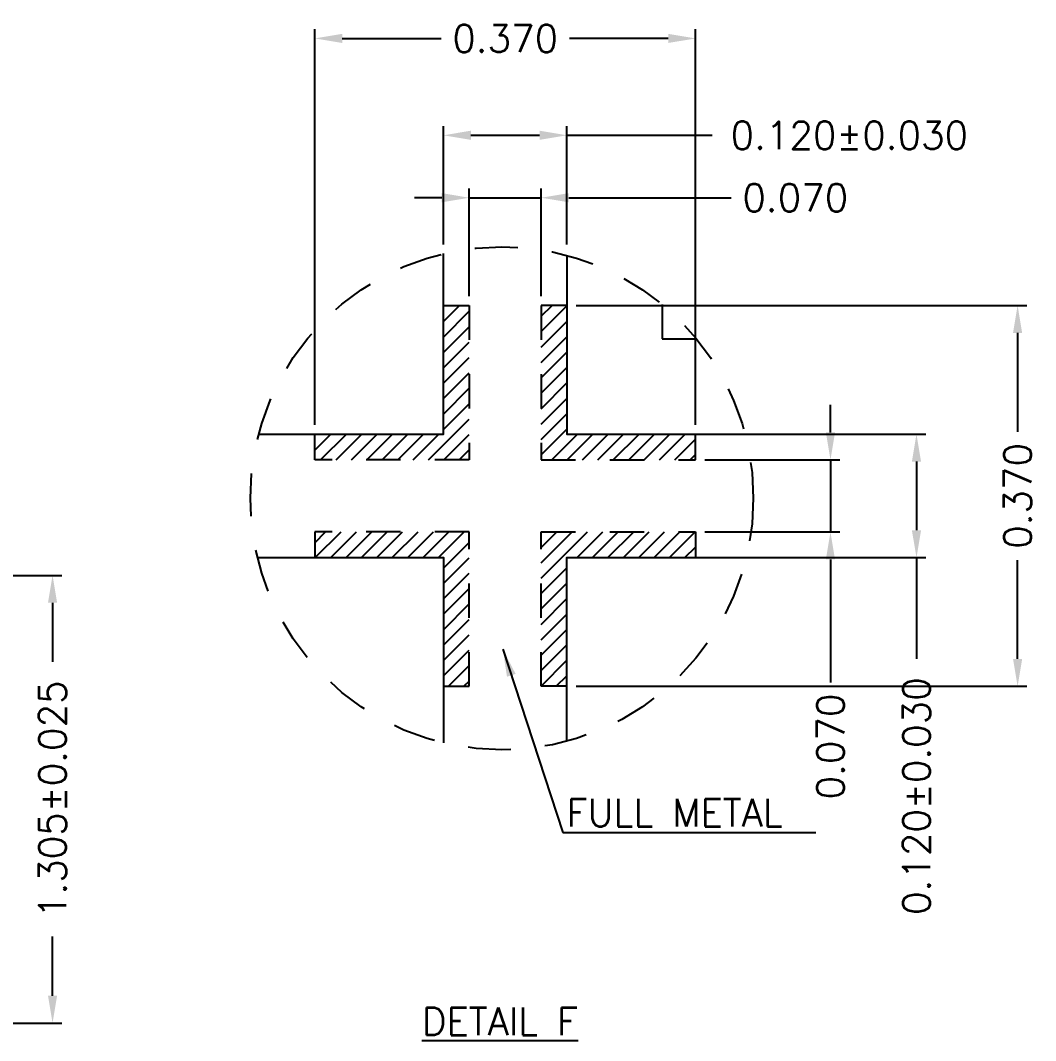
# Model space of a CAD drawing. Header units: millimetres. Extents: x 414.88 to 423.53, y 107.94 to 113.86.
# Drawn here: x 420.572 to 423.532, y 110.886 to 113.859 of the extents above; entities that cross this region are included whole.
import ezdxf

# ---------------------------------------------------------------- set-up
doc = ezdxf.new("R2010")
doc.units = ezdxf.units.MM
doc.header["$LTSCALE"] = 0.5
doc.header["$PDMODE"] = 98
doc.linetypes.add('HIDDEN', pattern=[0.375, 0.25, -0.125])
doc.linetypes.add('PHANTOM2', pattern=[31.75, 15.875, -3.175, 3.175, -3.175, 3.175, -3.175])
for name, color, linetype in [('1D', 4, 'Continuous'), ('BTM', 7, 'HIDDEN'), ('DIM', 3, 'Continuous'), ('HEB', 4, 'Continuous'), ('PKG', 1, 'PHANTOM2')]:
    doc.layers.add(name, color=color, linetype=linetype)
doc.styles.add('SIMPLEX', font='simplex.shx')
doc.dimstyles.new('Standard3', dxfattribs={"dimtxt": 0.08, "dimasz": 0.08, "dimexe": 0.027, "dimexo": 0.027, "dimgap": 0.027, "dimtad": 1, "dimdec": 3, "dimrnd": 0.0005, "dimzin": 1, "dimtxsty": 'SIMPLEX', "dimcen": 0.1905, "dimclrd": 256, "dimclre": 256, "dimclrt": 256, "dimazin": 3, "dimtp": 0.03, "dimtm": 0.05, "dimtfac": 0.8, "dimtdec": 3, "dimtmove": 0, "dimatfit": 3, "dimfxl": 0.05, "dimtzin": 4, "dimlwd": -1, "dimlwe": -1})

# ---------------------------------------------------------------- blocks, each defined once
blk = doc.blocks.new('*D91')
at = {"layer": 'Defpoints', "color": 0, "ltscale": 0.5, "transparency": 16777216}
for p in [(422.5408, 113.8068), (421.4308, 112.6535), (422.5408, 112.6535)]:
    blk.add_point(p, dxfattribs=at)
at = {"layer": 'DIM', "ltscale": 0.5, "transparency": 16777216}
for p, q in [((421.4308, 112.6805), (421.4308, 113.8338)), ((422.5408, 112.6805), (422.5408, 113.8338)), ((421.5108, 113.8068), (421.7988, 113.8068)), ((422.4608, 113.8068), (422.1728, 113.8068))]:
    blk.add_line(p, q, dxfattribs=at)
for points in [[(421.5108, 113.8202), (421.5108, 113.7935), (421.4308, 113.8068)], [(422.4608, 113.8202), (422.4608, 113.7935), (422.5408, 113.8068)]]:
    blk.add_solid(points, dxfattribs=at)
at = {"layer": 'DIM', "ltscale": 0.5, "transparency": 16777216, "insert": (421.9858, 113.8068), "char_height": 0.08, "attachment_point": 5, "style": 'SIMPLEX'}
blk.add_mtext('\\A1;0.370', dxfattribs=at)
blk = doc.blocks.new('*D92')
at = {"layer": 'Defpoints', "color": 0, "ltscale": 0.5, "transparency": 16777216}
for p in [(422.1658, 113.5245), (421.8058, 113.1796), (422.1658, 113.1796)]:
    blk.add_point(p, dxfattribs=at)
at = {"layer": 'DIM', "ltscale": 0.5, "transparency": 16777216}
for p, q in [((421.8058, 113.2066), (421.8058, 113.5515)), ((421.8858, 113.5245), (422.0858, 113.5245)), ((422.1658, 113.2066), (422.1658, 113.5515)), ((422.1658, 113.5245), (422.5886, 113.5245))]:
    blk.add_line(p, q, dxfattribs=at)
for points in [[(421.8858, 113.5379), (421.8858, 113.5112), (421.8058, 113.5245)], [(422.0858, 113.5379), (422.0858, 113.5112), (422.1658, 113.5245)]]:
    blk.add_solid(points, dxfattribs=at)
at = {"layer": 'DIM', "ltscale": 0.5, "transparency": 16777216, "insert": (422.989, 113.5245), "char_height": 0.08, "attachment_point": 5, "style": 'SIMPLEX'}
blk.add_mtext('\\A1;0.120%%P0.030', dxfattribs=at)
blk = doc.blocks.new('*D93')
at = {"layer": 'Defpoints', "color": 0, "ltscale": 0.5, "transparency": 16777216}
for p in [(422.0908, 113.3425), (421.8808, 113.0285), (422.0908, 113.0285)]:
    blk.add_point(p, dxfattribs=at)
at = {"layer": 'DIM', "ltscale": 0.5, "transparency": 16777216}
for p, q in [((421.8808, 113.0555), (421.8808, 113.3695)), ((422.0908, 113.0555), (422.0908, 113.3695)), ((421.8008, 113.3425), (421.7208, 113.3425)), ((421.8808, 113.3425), (422.0908, 113.3425)), ((422.1708, 113.3425), (422.6445, 113.3425))]:
    blk.add_line(p, q, dxfattribs=at)
for points in [[(421.8008, 113.3559), (421.8008, 113.3292), (421.8808, 113.3425)], [(422.1708, 113.3559), (422.1708, 113.3292), (422.0908, 113.3425)]]:
    blk.add_solid(points, dxfattribs=at)
at = {"layer": 'DIM', "ltscale": 0.5, "transparency": 16777216, "insert": (422.8315, 113.3425), "char_height": 0.08, "attachment_point": 5, "style": 'SIMPLEX'}
blk.add_mtext('\\A1;0.070', dxfattribs=at)
blk = doc.blocks.new('*D94')
at = {"layer": 'Defpoints', "color": 0, "ltscale": 0.5, "transparency": 16777216}
for p in [(422.1658, 113.0285), (422.1658, 111.9185), (423.4795, 111.9185)]:
    blk.add_point(p, dxfattribs=at)
at = {"layer": 'DIM', "ltscale": 0.5, "transparency": 16777216}
for p, q in [((422.1928, 113.0285), (423.5065, 113.0285)), ((423.4795, 112.9485), (423.4795, 112.6605)), ((423.4795, 111.9985), (423.4795, 112.2865)), ((422.1928, 111.9185), (423.5065, 111.9185))]:
    blk.add_line(p, q, dxfattribs=at)
for points in [[(423.4661, 112.9485), (423.4928, 112.9485), (423.4795, 113.0285)], [(423.4661, 111.9985), (423.4928, 111.9985), (423.4795, 111.9185)]]:
    blk.add_solid(points, dxfattribs=at)
at = {"layer": 'DIM', "ltscale": 0.5, "transparency": 16777216, "insert": (423.4795, 112.4735), "char_height": 0.08, "attachment_point": 5, "rotation": 90, "style": 'SIMPLEX'}
blk.add_mtext('\\A1;0.370', dxfattribs=at)
blk = doc.blocks.new('*D95')
at = {"layer": 'Defpoints', "color": 0, "ltscale": 0.5, "transparency": 16777216}
for p in [(422.5408, 112.6535), (422.5408, 112.2935), (423.1847, 112.2935)]:
    blk.add_point(p, dxfattribs=at)
at = {"layer": 'DIM', "ltscale": 0.5, "transparency": 16777216}
for p, q in [((422.5678, 112.6535), (423.2117, 112.6535)), ((423.1847, 112.5735), (423.1847, 112.3735)), ((422.5678, 112.2935), (423.2117, 112.2935)), ((423.1847, 112.2935), (423.1847, 111.9988))]:
    blk.add_line(p, q, dxfattribs=at)
for points in [[(423.1713, 112.5735), (423.198, 112.5735), (423.1847, 112.6535)], [(423.1713, 112.3735), (423.198, 112.3735), (423.1847, 112.2935)]]:
    blk.add_solid(points, dxfattribs=at)
at = {"layer": 'DIM', "ltscale": 0.5, "transparency": 16777216, "insert": (423.1847, 111.5985), "char_height": 0.08, "attachment_point": 5, "rotation": 90, "style": 'SIMPLEX'}
blk.add_mtext('\\A1;0.120%%P0.030', dxfattribs=at)
blk = doc.blocks.new('*D96')
at = {"layer": 'Defpoints', "color": 0, "ltscale": 0.5, "transparency": 16777216}
for p in [(422.5408, 112.5785), (422.5408, 112.3685), (422.9339, 112.3685)]:
    blk.add_point(p, dxfattribs=at)
at = {"layer": 'DIM', "ltscale": 0.5, "transparency": 16777216}
for p, q in [((422.9339, 112.6585), (422.9339, 112.7385)), ((422.5678, 112.5785), (422.9609, 112.5785)), ((422.9339, 112.5785), (422.9339, 112.3685)), ((422.5678, 112.3685), (422.9609, 112.3685)), ((422.9339, 112.2885), (422.9339, 111.9301))]:
    blk.add_line(p, q, dxfattribs=at)
for points in [[(422.9206, 112.6585), (422.9472, 112.6585), (422.9339, 112.5785)], [(422.9206, 112.2885), (422.9472, 112.2885), (422.9339, 112.3685)]]:
    blk.add_solid(points, dxfattribs=at)
at = {"layer": 'DIM', "ltscale": 0.5, "transparency": 16777216, "insert": (422.9339, 111.7431), "char_height": 0.08, "attachment_point": 5, "rotation": 90, "style": 'SIMPLEX'}
blk.add_mtext('\\A1;0.070', dxfattribs=at)
blk = doc.blocks.new('*D169')
at = {"layer": 'Defpoints', "color": 0, "ltscale": 0.001, "transparency": 16777216}
for p in [(419.5219, 112.2419), (419.5219, 110.9369), (420.6661, 110.9369)]:
    blk.add_point(p, dxfattribs=at)
at = {"layer": 'DIM', "ltscale": 0.001, "transparency": 16777216}
for p, q in [((419.5489, 112.2419), (420.6931, 112.2419)), ((420.6661, 112.1619), (420.6661, 111.9897)), ((420.6661, 111.0169), (420.6661, 111.1891)), ((419.5489, 110.9369), (420.6931, 110.9369))]:
    blk.add_line(p, q, dxfattribs=at)
for points in [[(420.6528, 112.1619), (420.6794, 112.1619), (420.6661, 112.2419)], [(420.6528, 111.0169), (420.6794, 111.0169), (420.6661, 110.9369)]]:
    blk.add_solid(points, dxfattribs=at)
at = {"layer": 'DIM', "ltscale": 0.001, "transparency": 16777216, "insert": (420.6661, 111.5894), "char_height": 0.08, "attachment_point": 5, "rotation": 90, "style": 'SIMPLEX'}
blk.add_mtext('\\A1;1.305%%P0.025', dxfattribs=at)

msp = doc.modelspace()

# ---------------------------------------------------------------- hatches: boundary and pattern name
at = {"layer": 'HEB', "ltscale": 0.2}
h = msp.add_hatch(dxfattribs=at)
h.set_pattern_fill('ANSI31', color=4, scale=0.01)
h.set_pattern_definition([(45, (462.99154, 111.825314), (-0.02245064, 0.02245064), [])])
h.paths.add_polyline_path([(421.8808, 113.0285), (421.8058, 113.0285), (421.8058, 112.6535), (421.4308, 112.6535), (421.4308, 112.5785), (421.8808, 112.5785)])
h.paths.add_polyline_path([(422.5408, 112.6535), (422.1658, 112.6535), (422.1658, 113.0285), (422.0908, 113.0285), (422.0908, 112.5785), (422.5408, 112.5785)])
h.paths.add_polyline_path([(421.8808, 112.3685), (421.4308, 112.3685), (421.4308, 112.2935), (421.8058, 112.2935), (421.8058, 111.9185), (421.8808, 111.9185)])
h.paths.add_polyline_path([(422.1658, 112.2935), (422.5408, 112.2935), (422.5408, 112.3685), (422.0908, 112.3685), (422.0908, 111.9185), (422.1658, 111.9185)])

# ---------------------------------------------------------------- linework, layer by layer
for points in [[(421.267, 112.6535), (421.8058, 112.6535), (421.8058, 113.1796)], [(421.2635, 112.2935), (421.8058, 112.2935), (421.8058, 111.7535)], [(422.1658, 111.7585), (422.1658, 112.2935), (422.6883, 112.2935)]]:
    msp.add_lwpolyline(points)
at = {"ltscale": 0.2}
msp.add_lwpolyline([(422.1658, 113.1746), (422.1658, 112.6535), (422.6848, 112.6535)], dxfattribs=at)
at = {"linetype": 'HIDDEN'}
msp.add_circle((421.9759, 112.4666), 0.7331, dxfattribs=at)
at = {"layer": 'BTM', "linetype": 'HIDDEN', "ltscale": 0.5}
for points in [[(421.8058, 113.0285), (421.8808, 113.0285), (421.8808, 112.5785), (421.4308, 112.5785), (421.4308, 112.6535)], [(422.1658, 113.0285), (422.0908, 113.0285), (422.0908, 112.5785), (422.5408, 112.5785), (422.5408, 112.6535)], [(421.8058, 111.9185), (421.8808, 111.9185), (421.8808, 112.3685), (421.4308, 112.3685), (421.4308, 112.2935)], [(422.1658, 111.9185), (422.0908, 111.9185), (422.0908, 112.3685), (422.5408, 112.3685), (422.5408, 112.2935)]]:
    msp.add_lwpolyline(points, dxfattribs=at)
at = {"layer": 'PKG', "ltscale": 0.2}
msp.add_lwpolyline([(422.4433, 113.0313), (422.4433, 112.931), (422.5431, 112.931)], dxfattribs=at)

# ---------------------------------------------------------------- texts
at = {"layer": '1D', "ltscale": 0.1, "char_height": 0.08, "width": 0.781911, "attachment_point": 1, "style": 'SIMPLEX'}
for s, insert in [('FULL METAL', (422.1639, 111.5903)), ('{\\LDETAIL F}', (421.7422, 110.982))]:
    msp.add_mtext(s, dxfattribs=dict(at, insert=insert))

# ---------------------------------------------------------------- dimensions: what is measured, and where the dimension line sits
at = {"layer": 'DIM', "ltscale": 0.5}
for base, p1, p2, text, picture, middle in [((422.5408, 113.8068), (421.4308, 112.6535), (422.5408, 112.6535), '0.370', '*D91', (421.9858, 113.8068)), ((422.1658, 113.5245), (421.8058, 113.1796), (422.1658, 113.1796), '0.120%%P0.030', '*D92', (422.989, 113.5245)), ((422.0908, 113.3425), (421.8808, 113.0285), (422.0908, 113.0285), '0.070', '*D93', (422.8315, 113.3425))]:
    dim = msp.add_linear_dim(base=base, p1=p1, p2=p2, text=text, dimstyle='Standard3', dxfattribs=at)
    dim.commit()
    dim.dimension.update_dxf_attribs({"geometry": picture, "text_midpoint": middle, "dimtype": 160})
dim = msp.add_linear_dim(base=(423.4795, 111.9185), p1=(422.1658, 113.0285), p2=(422.1658, 111.9185), angle=90, text='0.370', dimstyle='Standard3', dxfattribs=at)
dim.commit()
dim.dimension.update_dxf_attribs({"geometry": '*D94', "text_midpoint": (423.4795, 112.4735)})
for base, p1, p2, text, picture, middle in [((422.9339, 112.3685), (422.5408, 112.5785), (422.5408, 112.3685), '0.070', '*D96', (422.9339, 111.7431)), ((423.1847, 112.2935), (422.5408, 112.6535), (422.5408, 112.2935), '0.120%%P0.030', '*D95', (423.1847, 111.5985))]:
    dim = msp.add_linear_dim(base=base, p1=p1, p2=p2, angle=90, text=text, dimstyle='Standard3', dxfattribs=at)
    dim.commit()
    dim.dimension.update_dxf_attribs({"geometry": picture, "text_midpoint": middle, "dimtype": 160})
at = {"layer": 'DIM', "ltscale": 0.001}
dim = msp.add_linear_dim(base=(420.6661, 110.9369), p1=(419.5219, 112.2419), p2=(419.5219, 110.9369), angle=90, text='<>%%P0.025', dimstyle='Standard3', dxfattribs=at)
dim.commit()
dim.dimension.update_dxf_attribs({"geometry": '*D169', "text_midpoint": (420.6661, 111.5894)})

# ---------------------------------------------------------------- leaders
at = {"color": 1, "ltscale": 0.1}
msp.add_leader([(421.9786, 112.0267), (422.1534, 111.4928), (422.8914, 111.4928)], dimstyle='Standard3', override={"dimgap": 0.027, "dimtad": 0}, dxfattribs=at)

doc.saveas('drawing.dxf')
